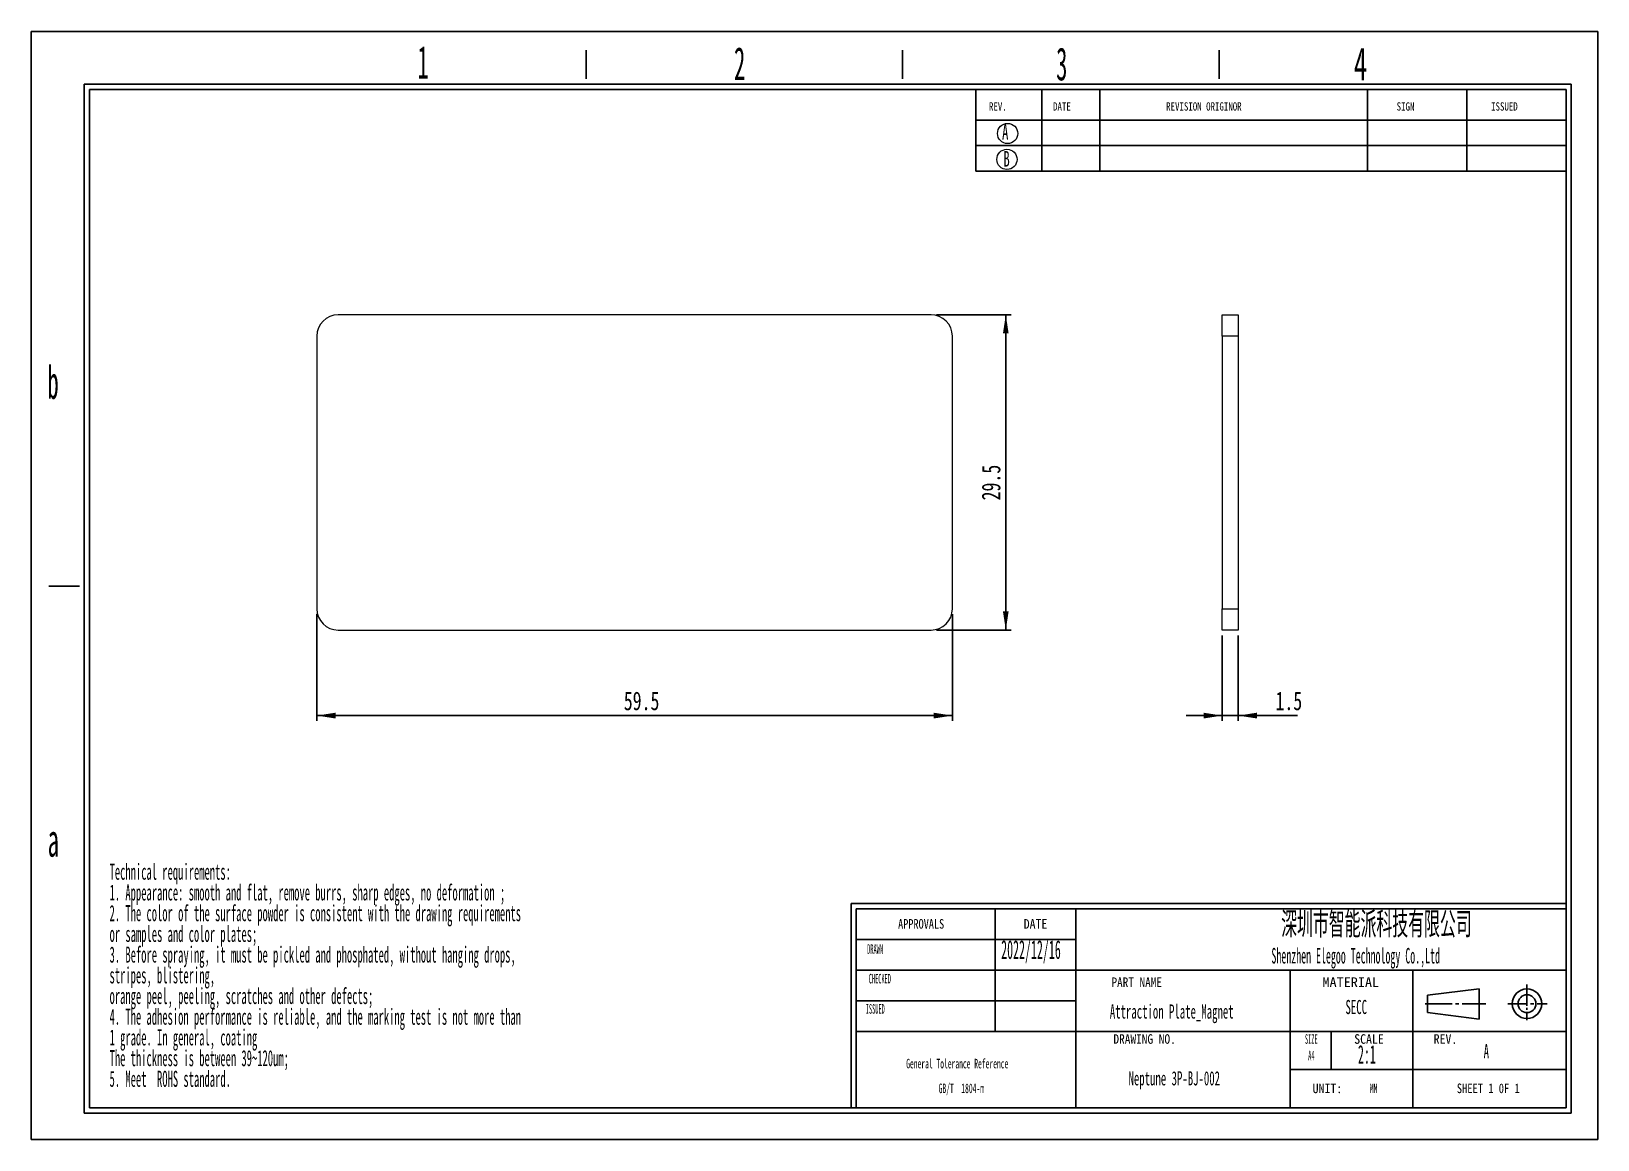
# Model space of a CAD drawing. Header units: millimetres. Extents: x 2 to 295, y 1 to 209.
import ezdxf

# ---------------------------------------------------------------- set-up
doc = ezdxf.new("R2010")
doc.units = ezdxf.units.MM
doc.layers.add('DIM', color=5, linetype='Continuous')
doc.layers.add('SLD-0', color=179, linetype='Continuous')
doc.styles.add('SLDTEXTSTYLE0', font='TXT', dxfattribs={"width": 0.56})
doc.styles.add('SLDTEXTSTYLE1', font='TXT', dxfattribs={"width": 0.469})
doc.styles.add('SLDTEXTSTYLE10', font='TXT', dxfattribs={"width": 1.089})
doc.styles.add('SLDTEXTSTYLE11', font='TXT', dxfattribs={"width": 0.56, "bigfont": 'bigfont'})
doc.styles.add('SLDTEXTSTYLE12', font='TXT', dxfattribs={"width": 0.805625})
doc.styles.add('SLDTEXTSTYLE13', font='TXT', dxfattribs={"width": 0.7})
doc.styles.add('SLDTEXTSTYLE2', font='TXT', dxfattribs={"width": 0.484})
doc.styles.add('SLDTEXTSTYLE3', font='TXT', dxfattribs={"width": 0.40535})
doc.styles.add('SLDTEXTSTYLE4', font='TXT', dxfattribs={"width": 0.6})
doc.styles.add('SLDTEXTSTYLE5', font='TXT', dxfattribs={"width": 0.5025})
doc.styles.add('SLDTEXTSTYLE6', font='TXT', dxfattribs={"width": 0.9075})
doc.styles.add('SLDTEXTSTYLE7', font='TXT', dxfattribs={"width": 0.870455})
doc.styles.add('SLDTEXTSTYLE8', font='TXT', dxfattribs={"width": 0.7865})
doc.styles.add('SLDTEXTSTYLE9', font='TXT', dxfattribs={"width": 0.862222})
doc.dimstyles.new('SLDDIMSTYLE0', dxfattribs={"dimtxt": 3.5, "dimasz": 3.5, "dimexe": 0, "dimexo": 0.0625, "dimgap": 0.875, "dimtad": 2, "dimlfac": 0.5, "dimrnd": 1e-09, "dimzin": 12, "dimdsep": 46, "dimtxsty": 'SLDTEXTSTYLE1', "dimsah": 1, "dimcen": 0.09, "dimadec": 0, "dimazin": 3, "dimtfac": 1, "dimtofl": 0, "dimtmove": 0, "dimatfit": 3, "dimfxl": 0, "dimfrac": 2, "dimtolj": 1, "dimtzin": 12, "dimarcsym": 0})
doc.dimstyles.new('SLDDIMSTYLE1', dxfattribs={"dimtxt": 3.5, "dimasz": 3.5, "dimexe": 0, "dimexo": 0.0625, "dimgap": 0.875, "dimtad": 2, "dimlfac": 0.5, "dimrnd": 1e-09, "dimzin": 12, "dimdsep": 46, "dimtxsty": 'SLDTEXTSTYLE1', "dimsah": 1, "dimcen": 0.09, "dimadec": 0, "dimazin": 3, "dimtfac": 1, "dimtmove": 0, "dimatfit": 0, "dimfxl": 0, "dimfrac": 2, "dimtolj": 1, "dimtzin": 12, "dimarcsym": 0})

# ---------------------------------------------------------------- blocks, each defined once
blk = doc.blocks.new('SW_NOTE_0')
at = {"layer": 'SLD-0', "color": 0, "char_height": 3, "attachment_point": 1, "style": 'SLDTEXTSTYLE2'}
for s, insert in [('Technical requirements:', (0, 3.87)), ('1. Appearance: smooth and flat, remove burrs, sharp edges, no deformation ;', (0, -0.01)), ('2. The color of the surface powder is consistent with the drawing requirements', (0, -3.88)), ('or samples and color plates;', (0, -7.76)), ('3. Before spraying, it must be pickled and phosphated, without hanging drops,', (0, -11.63)), ('stripes, blistering,', (0, -15.51)), ('orange peel, peeling, scratches and other defects;', (0, -19.38)), ('4. The adhesion performance is reliable, and the marking test is not more than', (0, -23.26)), ('1 grade. In general, coating', (0, -27.13)), ('The thickness is between 39~120um;', (0, -31.01)), ('5. Meet  ROHS standard.', (0, -34.88))]:
    blk.add_mtext(s, dxfattribs=dict(at, insert=insert))
blk = doc.blocks.new('SW_NOTE_1')
at = {"layer": 'SLD-0', "color": 0, "char_height": 1.7927, "attachment_point": 2, "style": 'SLDTEXTSTYLE2'}
for s, insert in [('General Tolerance Reference', (12.75, 2.31)), ('GB/T  1804-m', (13.51, -2.32))]:
    blk.add_mtext(s, dxfattribs=dict(at, insert=insert))
blk = doc.blocks.new('_D')
at = {"layer": 'DIM'}
for p, q in [((55.28, 99.64), (55.28, 79.64)), ((174.28, 99.64), (174.28, 79.64)), ((55.28, 80.64), (174.28, 80.64))]:
    blk.add_line(p, q, dxfattribs=at)
for points in [[(55.28, 80.64), (58.78, 80.1), (58.78, 81.18)], [(174.28, 80.64), (170.78, 81.18), (170.78, 80.1)]]:
    blk.add_solid(points, dxfattribs=at)
at = {"layer": 'DIM', "insert": (112.75, 85.15), "char_height": 3.5, "attachment_point": 1, "style": 'SLDTEXTSTYLE13'}
blk.add_mtext('59.5', dxfattribs=at)
blk = doc.blocks.new('_D_1')
at = {"layer": 'DIM'}
for p, q in [((171.28, 155.64), (185.28, 155.64)), ((184.28, 96.64), (184.28, 155.64)), ((171.28, 96.64), (185.28, 96.64))]:
    blk.add_line(p, q, dxfattribs=at)
for points in [[(184.28, 155.64), (183.74, 152.14), (184.81, 152.14)], [(184.28, 96.64), (184.81, 100.14), (183.74, 100.14)]]:
    blk.add_solid(points, dxfattribs=at)
at = {"layer": 'DIM', "insert": (179.76, 120.91), "char_height": 3.5, "attachment_point": 1, "rotation": 90, "style": 'SLDTEXTSTYLE13'}
blk.add_mtext('29.5', dxfattribs=at)
blk = doc.blocks.new('_D_2')
at = {"layer": 'DIM'}
for p, q in [((224.8, 95.64), (224.8, 79.64)), ((227.8, 95.64), (227.8, 79.64)), ((224.8, 80.64), (218.07, 80.64)), ((224.8, 80.64), (227.8, 80.64)), ((227.8, 80.64), (238.87, 80.64))]:
    blk.add_line(p, q, dxfattribs=at)
for points in [[(224.8, 80.64), (221.3, 81.18), (221.3, 80.1)], [(227.8, 80.64), (231.3, 80.1), (231.3, 81.18)]]:
    blk.add_solid(points, dxfattribs=at)
at = {"layer": 'DIM', "insert": (234.78, 85.15), "char_height": 3.5, "attachment_point": 1, "style": 'SLDTEXTSTYLE13'}
blk.add_mtext('1.5', dxfattribs=at)

msp = doc.modelspace()

# ---------------------------------------------------------------- linework, layer by layer
at = {"color": 7, "linetype": 'Continuous', "lineweight": 15}
for p, q in [((170.275, 155.64), (59.275, 155.64)), ((224.8, 155.64), (227.8, 155.64)), ((224.8, 151.64), (224.8, 155.64)), ((227.8, 155.64), (227.8, 151.64)), ((55.275, 151.64), (55.275, 100.64)), ((174.275, 100.64), (174.275, 151.64)), ((227.8, 151.64), (224.8, 151.64)), ((224.8, 151.64), (224.8, 100.64)), ((227.8, 151.64), (227.8, 100.64)), ((224.8, 100.64), (227.8, 100.64)), ((224.8, 96.64), (224.8, 100.64)), ((227.8, 100.64), (227.8, 96.64)), ((59.275, 96.64), (170.275, 96.64)), ((227.8, 96.64), (224.8, 96.64))]:
    msp.add_line(p, q, dxfattribs=at)
for centre, start, end in [((59.275, 151.64), 90, 180), ((170.275, 151.64), 0, 90), ((59.275, 100.64), 180, 270), ((170.275, 100.64), 270, 0)]:
    msp.add_arc(centre, 4, start, end, dxfattribs=at)
at = {"layer": 'SLD-0'}
for p, q in [((1.812, 208.674), (295.107, 208.674)), ((1.812, 1.294), (1.812, 208.674)), ((295.107, 208.674), (295.107, 1.294)), ((12.675, 7.219), (12.675, 197.811)), ((12.675, 197.811), (289.181, 197.811)), ((252.017, 197.811), (252.017, 182.514)), ((270.599, 197.811), (270.599, 182.514)), ((289.181, 197.811), (289.181, 7.219)), ((289.181, 7.219), (12.675, 7.219)), ((295.107, 1.294), (1.812, 1.294))]:
    msp.add_line(p, q, dxfattribs=at)
at = {"layer": 'SLD-0', "color": 6, "linetype": 'Continuous'}
for p, q in [((105.701, 199.786), (105.701, 205.169)), ((164.952, 199.786), (164.952, 205.169)), ((224.204, 199.786), (224.204, 205.169)), ((11.687, 6.231), (11.687, 198.799)), ((11.687, 198.799), (290.169, 198.799)), ((290.169, 198.799), (290.169, 6.231)), ((10.805, 104.853), (5.068, 104.853)), ((290.169, 6.231), (11.687, 6.231))]:
    msp.add_line(p, q, dxfattribs=at)
at = {"layer": 'SLD-0', "color": 179, "linetype": 'Continuous'}
for p, q in [((178.659, 197.811), (178.659, 182.514)), ((191.05, 197.811), (191.05, 182.514)), ((201.886, 197.811), (201.886, 182.514)), ((178.659, 192.074), (289.181, 192.074)), ((178.659, 187.294), (289.181, 187.294)), ((178.659, 182.514), (289.181, 182.514)), ((289.181, 45.462), (155.33, 45.462)), ((155.33, 45.462), (155.33, 7.219)), ((289.181, 44.506), (156.286, 44.506)), ((156.286, 44.506), (156.286, 7.219)), ((182.281, 44.506), (182.281, 21.56)), ((197.398, 44.506), (197.398, 7.219)), ((197.398, 38.77), (156.286, 38.77)), ((289.181, 33.033), (156.286, 33.033)), ((237.553, 33.033), (237.553, 7.219)), ((260.499, 7.219), (260.499, 33.033)), ((263.255, 28.354), (272.888, 29.538)), ((272.888, 23.846), (272.888, 29.538)), ((281.869, 26.35), (281.869, 30.316)), ((197.398, 27.297), (156.286, 27.297)), ((262.786, 26.733), (267.83, 26.733)), ((263.255, 25.106), (263.255, 28.354)), ((268.461, 26.733), (269.091, 26.733)), ((269.722, 26.733), (274.136, 26.733)), ((281.869, 26.733), (278.268, 26.733)), ((282.5, 26.733), (283.13, 26.733)), ((283.761, 26.733), (285.653, 26.733)), ((263.255, 25.106), (272.888, 23.846)), ((281.869, 25.966), (281.869, 25.583)), ((281.869, 25.2), (281.869, 23.667)), ((289.181, 21.56), (156.286, 21.56)), ((245.202, 21.56), (245.202, 14.39)), ((237.553, 14.39), (289.181, 14.39))]:
    msp.add_line(p, q, dxfattribs=at)
at = {"layer": 'SLD-0', "lineweight": 0}
for centre in [(184.622, 189.564), (184.499, 184.715)]:
    msp.add_circle(centre, 1.894, dxfattribs=at)
at = {"layer": 'SLD-0', "color": 179, "linetype": 'Continuous'}
for radius in [2.771, 1.669]:
    msp.add_circle((281.869, 26.733), radius, dxfattribs=at)

# ---------------------------------------------------------------- block references
at = {"layer": 'SLD-0', "color": 5}
msp.add_blockref('SW_NOTE_0', (16.46, 49.055), dxfattribs=at)
at = {"layer": 'SLD-0', "color": 179}
msp.add_blockref('SW_NOTE_1', (162.438, 14.111), dxfattribs=at)

# ---------------------------------------------------------------- texts
at = {"color": 7, "linetype": 'Continuous', "lineweight": 0, "char_height": 3.5, "attachment_point": 1, "style": 'SLDTEXTSTYLE1'}
for s, insert in [('2022/12/16', (183.411, 38.608)), ('2:1', (250.218, 19.001))]:
    msp.add_mtext(s, dxfattribs=dict(at, insert=insert))
at = {"layer": 'SLD-0'}
for s, insert, char_height, attachment_point, style in [('1', (74.111, 205.971), 6.172, 1, 'SLDTEXTSTYLE5'), ('2', (133.388, 205.728), 6.172, 1, 'SLDTEXTSTYLE5'), ('3', (193.707, 205.666), 6.172, 1, 'SLDTEXTSTYLE5'), ('4', (249.441, 205.659), 6.172, 1, 'SLDTEXTSTYLE4'), ('A', (183.578, 191.286), 2.903, 1, 'SLDTEXTSTYLE4'), ('B', (183.832, 186.271), 2.903, 1, 'SLDTEXTSTYLE4'), ('b', (4.835, 146.092), 6.172, 1, 'SLDTEXTSTYLE5'), ('a', (4.88, 60.423), 6.172, 1, 'SLDTEXTSTYLE5'), ('\\M+1905B圳\\M+18E73\\M+19271\\M+1945C\\M+19468\\M+189C8\\M+18B5A\\M+1974C\\M+18CC0\\M+18CF6\\M+18E69', (253.676, 43.943), 4.82808, 2, 'SLDTEXTSTYLE11'), ('Attraction Plate_Magnet', (215.349, 26.592), 2.64583, 2, 'SLDTEXTSTYLE0'), ('SECC', (249.899, 27.438), 2.6458, 2, 'SLDTEXTSTYLE0'), ('A', (274.258, 19.174), 2.646, 2, 'SLDTEXTSTYLE0'), ('Neptune 3P-BJ-002', (215.826, 14.096), 2.64583, 2, 'SLDTEXTSTYLE0')]:
    msp.add_mtext(s, dxfattribs=dict(at, insert=insert, char_height=char_height, attachment_point=attachment_point, style=style))
at = {"layer": 'SLD-0', "color": 179}
for s, insert, char_height, attachment_point, style in [('REV.', (181.129, 195.4), 1.5536, 1, 'SLDTEXTSTYLE8'), ('DATE', (193.126, 195.4), 1.5536, 1, 'SLDTEXTSTYLE8'), ('REVISION ORIGINOR', (214.308, 195.4), 1.55363, 1, 'SLDTEXTSTYLE8'), ('SIGN', (257.466, 195.4), 1.5536, 1, 'SLDTEXTSTYLE8'), ('ISSUED', (275.148, 195.4), 1.5536, 1, 'SLDTEXTSTYLE8'), ('APPROVALS', (168.427, 42.563), 1.7927, 2, 'SLDTEXTSTYLE8'), ('DATE', (189.85, 42.563), 1.7927, 2, 'SLDTEXTSTYLE6'), ('DRAWN', (159.804, 37.853), 1.7927, 2, 'SLDTEXTSTYLE3'), ('Shenzhen Elegoo Technology Co.,Ltd', (249.798, 37.165), 2.91042, 2, 'SLDTEXTSTYLE1'), ('CHECKED', (160.696, 32.315), 1.7927, 2, 'SLDTEXTSTYLE3'), ('PART NAME', (208.794, 31.645), 1.7927, 2, 'SLDTEXTSTYLE9'), ('MATERIAL', (248.88, 31.645), 1.7927, 2, 'SLDTEXTSTYLE10'), ('ISSUED', (159.837, 26.654), 1.7927, 2, 'SLDTEXTSTYLE3'), ('DRAWING NO.', (210.268, 21.022), 1.79265, 2, 'SLDTEXTSTYLE7'), ('SIZE', (241.479, 21.022), 1.7927, 2, 'SLDTEXTSTYLE3'), ('SCALE', (252.289, 21.022), 1.7927, 2, 'SLDTEXTSTYLE6'), ('REV.', (266.61, 21.022), 1.7927, 2, 'SLDTEXTSTYLE6'), ('A4', (241.49, 17.953), 1.7927, 2, 'SLDTEXTSTYLE3'), ('UNIT:', (244.499, 11.791), 1.7927, 2, 'SLDTEXTSTYLE6'), ('MM', (253.161, 11.791), 1.7927, 2, 'SLDTEXTSTYLE2'), ('SHEET 1 0F 1', (274.62, 11.791), 1.79265, 2, 'SLDTEXTSTYLE12')]:
    msp.add_mtext(s, dxfattribs=dict(at, insert=insert, char_height=char_height, attachment_point=attachment_point, style=style))

# ---------------------------------------------------------------- dimensions: what is measured, and where the dimension line sits
at = {"layer": 'DIM'}
dim = msp.add_linear_dim(base=(184.275, 155.64), p1=(170.275, 96.64), p2=(170.275, 155.64), angle=90, dimstyle='SLDDIMSTYLE0', dxfattribs=at)
dim.commit()
dim.dimension.update_dxf_attribs({"geometry": '_D_1', "text_midpoint": (184.275, 123.635), "dimtype": 160})
for base, p1, p2, dimstyle, picture, middle in [((174.275, 80.64), (55.275, 100.64), (174.275, 100.64), 'SLDDIMSTYLE0', '_D', (115.474, 80.64)), ((227.8, 80.64), (224.8, 96.64), (227.8, 96.64), 'SLDDIMSTYLE1', '_D_2', (236.825, 80.64))]:
    dim = msp.add_linear_dim(base=base, p1=p1, p2=p2, dimstyle=dimstyle, dxfattribs=at)
    dim.commit()
    dim.dimension.update_dxf_attribs({"geometry": picture, "text_midpoint": middle, "dimtype": 160})

doc.saveas('drawing.dxf')
